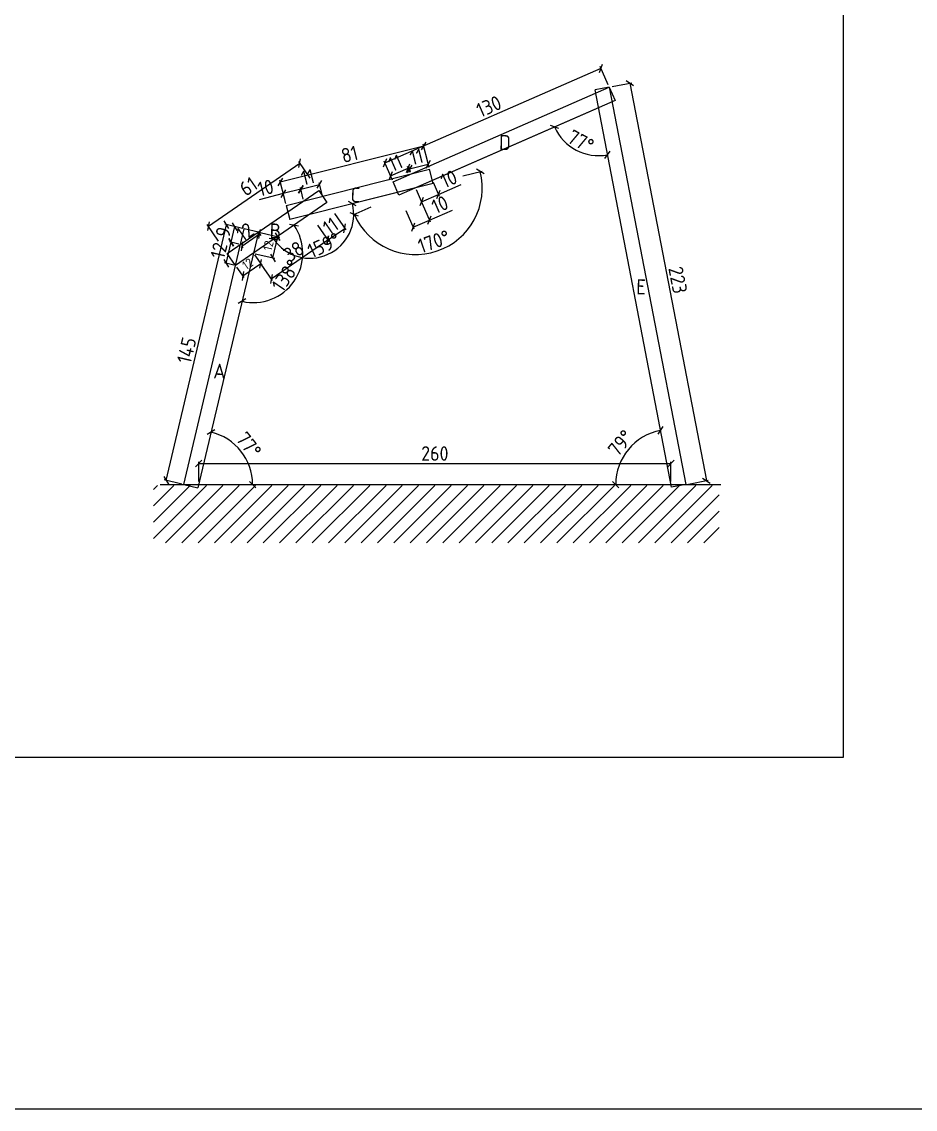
# Model space of a CAD drawing. Header units: centimetres. Extents: x -6116 to 16873, y -2889 to 4505.
# Drawn here: x 12144 to 12636, y -2889 to -2290 of the extents above; entities that cross this region are included whole.
import ezdxf

# ---------------------------------------------------------------- set-up
doc = ezdxf.new("R2010")
doc.units = ezdxf.units.CM
for name, color, linetype in [('5', 5, 'Continuous'), ('D_wood木做櫃', 30, 'Continuous'), ('frame圖框', 34, 'Continuous'), ('hatch填實', 8, 'Continuous'), ('planting植栽', 95, 'Continuous'), ('section剖面線', 1, 'Continuous')]:
    doc.layers.add(name, color=color, linetype=linetype)
doc.styles.get("Standard").update_dxf_attribs({"font": 'ISOCP.SHX', "bigfont": 'CHINESET.SHX'})
doc.dimstyles.new('AM_ISO', dxfattribs={"dimtxt": 3.5, "dimasz": 3.5, "dimexe": 1, "dimexo": 1, "dimgap": 1.5, "dimtad": 1, "dimdec": 0, "dimdsep": 46, "dimtxsty": 'Standard', "dimcen": 0, "dimclrd": 256, "dimclre": 256, "dimclrt": 2, "dimadec": 0, "dimazin": 2, "dimtp": 0.1, "dimtm": 0.1, "dimtfac": 0.71, "dimtdec": 0, "dimtmove": 0, "dimatfit": 3, "dimfxl": 1, "dimlwd": -1, "dimlwe": -1, "dimarcsym": 1})

# ---------------------------------------------------------------- blocks, each defined once
blk = doc.blocks.new('_Oblique')
at = {"color": 0, "linetype": 'ByBlock', "lineweight": -2}
blk.add_line((-0.5, -0.5), (0.5, 0.5), dxfattribs=at)
blk = doc.blocks.new('*D544')
at = {"layer": 'DEFPOINTS', "color": 0, "transparency": 16777216}
for p in [(12501.81, -2533.16), (12241.81, -2544.77), (12501.81, -2544.78)]:
    blk.add_point(p, dxfattribs=at)
at = {"layer": 'hatch填實', "linetype": 'ByBlock', "transparency": 16777216}
for p, q in [((12241.81, -2543.16), (12241.81, -2532.16)), ((12241.81, -2533.16), (12501.81, -2533.16)), ((12501.81, -2543.16), (12501.81, -2532.16))]:
    blk.add_line(p, q, dxfattribs=at)
at = {"layer": 'hatch填實', "transparency": 16777216, "xscale": 3.5, "yscale": 3.5, "zscale": 3.5}
for p, rotation in [((12241.81, -2533.16), 179.9990139113788), ((12501.81, -2533.16), 359.9990139113788)]:
    blk.add_blockref('_Oblique', p, dxfattribs=dict(at, rotation=rotation))
at = {"layer": 'hatch填實', "transparency": 16777216, "insert": (12371.81, -2527.66), "char_height": 8, "attachment_point": 5, "rotation": 359.99901}
blk.add_mtext('260', dxfattribs=at)
blk = doc.blocks.new('_ArchTick')
at = {"color": 0, "linetype": 'ByBlock', "const_width": 0.15}
blk.add_lwpolyline([(-0.5, -0.5), (0.5, 0.5)], dxfattribs=at)
blk = doc.blocks.new('*D545')
at = {"layer": 'DEFPOINTS', "color": 0, "transparency": 16777216}
for p in [(12257.17, -2401.58), (12266.91, -2403.88), (12233.59, -2544.77)]:
    blk.add_point(p, dxfattribs=at)
at = {"layer": 'hatch填實', "linetype": 'ByBlock', "transparency": 16777216}
for p, q in [((12223.85, -2542.47), (12257.17, -2401.58)), ((12265.93, -2403.65), (12256.2, -2401.35)), ((12232.61, -2544.54), (12222.88, -2542.24))]:
    blk.add_line(p, q, dxfattribs=at)
at = {"layer": 'hatch填實', "transparency": 16777216, "xscale": 3.5, "yscale": 3.5, "zscale": 3.5}
for p, rotation in [((12257.17, -2401.58), 76.69459875045128), ((12223.85, -2542.47), 256.6945987504513)]:
    blk.add_blockref('_Oblique', p, dxfattribs=dict(at, rotation=rotation))
at = {"layer": 'hatch填實', "transparency": 16777216, "insert": (12235.16, -2470.76), "char_height": 8, "attachment_point": 5, "rotation": 76.6946}
blk.add_mtext('145', dxfattribs=at)
blk = doc.blocks.new('*D546')
at = {"layer": 'DEFPOINTS', "color": 0, "transparency": 16777216}
for p in [(12297.43, -2367.66), (12307.89, -2382.81), (12257.58, -2417.54)]:
    blk.add_point(p, dxfattribs=at)
at = {"layer": 'hatch填實', "linetype": 'ByBlock', "transparency": 16777216}
for p, q in [((12247.12, -2402.39), (12297.43, -2367.66)), ((12303.11, -2375.89), (12296.86, -2366.84)), ((12252.8, -2410.62), (12246.55, -2401.57))]:
    blk.add_line(p, q, dxfattribs=at)
at = {"layer": 'hatch填實', "transparency": 16777216, "xscale": 3.5, "yscale": 3.5, "zscale": 3.5}
for p, rotation in [((12297.43, -2367.66), 34.61937191814705), ((12247.12, -2402.39), 214.619371918147)]:
    blk.add_blockref('_Oblique', p, dxfattribs=dict(at, rotation=rotation))
at = {"layer": 'hatch填實', "transparency": 16777216, "insert": (12269.15, -2380.5), "char_height": 8, "attachment_point": 5, "rotation": 34.61937}
blk.add_mtext('61', dxfattribs=at)
blk = doc.blocks.new('*D547')
at = {"layer": 'DEFPOINTS', "color": 0, "transparency": 16777216}
for p in [(12365.7, -2358.2), (12368.94, -2371.08), (12289.96, -2390.92)]:
    blk.add_point(p, dxfattribs=at)
at = {"layer": 'hatch填實', "linetype": 'ByBlock', "transparency": 16777216}
for p, q in [((12286.72, -2378.05), (12365.7, -2358.2)), ((12368.14, -2367.9), (12365.46, -2357.23)), ((12289.16, -2387.75), (12286.48, -2377.08))]:
    blk.add_line(p, q, dxfattribs=at)
at = {"layer": 'hatch填實', "transparency": 16777216, "xscale": 3.5, "yscale": 3.5, "zscale": 3.5}
for p, rotation in [((12365.7, -2358.2), 14.10627042074742), ((12286.72, -2378.05), 194.1062704207474)]:
    blk.add_blockref('_Oblique', p, dxfattribs=dict(at, rotation=rotation))
at = {"layer": 'hatch填實', "transparency": 16777216, "insert": (12324.87, -2362.79), "char_height": 8, "attachment_point": 5, "rotation": 14.10627}
blk.add_mtext('81', dxfattribs=at)
blk = doc.blocks.new('*D548')
at = {"layer": 'DEFPOINTS', "color": 0, "transparency": 16777216}
for p in [(12463.3, -2315.4), (12467.87, -2325.82), (12348.82, -2377.96)]:
    blk.add_point(p, dxfattribs=at)
at = {"layer": 'hatch填實', "linetype": 'ByBlock', "transparency": 16777216}
for p, q in [((12344.26, -2367.53), (12463.3, -2315.4)), ((12467.31, -2324.56), (12462.9, -2314.48)), ((12348.27, -2376.69), (12343.86, -2366.62))]:
    blk.add_line(p, q, dxfattribs=at)
at = {"layer": 'hatch填實', "transparency": 16777216, "xscale": 3.5, "yscale": 3.5, "zscale": 3.5}
for p, rotation in [((12463.3, -2315.4), 23.65122334571619), ((12344.26, -2367.53), 203.6512233457162)]:
    blk.add_blockref('_Oblique', p, dxfattribs=dict(at, rotation=rotation))
at = {"layer": 'hatch填實', "transparency": 16777216, "insert": (12401.57, -2336.43), "char_height": 8, "attachment_point": 5, "rotation": 23.65122}
blk.add_mtext('130', dxfattribs=at)
blk = doc.blocks.new('*D549')
at = {"layer": 'DEFPOINTS', "color": 0, "transparency": 16777216}
for p in [(12467.87, -2325.82), (12509.95, -2544.77), (12521.3, -2542.59)]:
    blk.add_point(p, dxfattribs=at)
at = {"layer": 'hatch填實', "linetype": 'ByBlock', "transparency": 16777216}
for p, q in [((12469.39, -2325.53), (12480.19, -2323.45)), ((12479.21, -2323.64), (12521.3, -2542.59)), ((12511.48, -2544.48), (12522.28, -2542.4))]:
    blk.add_line(p, q, dxfattribs=at)
at = {"layer": 'hatch填實', "transparency": 16777216, "xscale": 3.5, "yscale": 3.5, "zscale": 3.5}
for p, rotation in [((12479.21, -2323.64), 100.8810815935221), ((12521.3, -2542.59), 280.881081593522)]:
    blk.add_blockref('_Oblique', p, dxfattribs=dict(at, rotation=rotation))
at = {"layer": 'hatch填實', "transparency": 16777216, "insert": (12505.66, -2432.08), "char_height": 8, "attachment_point": 5, "rotation": 280.88108}
blk.add_mtext('223', dxfattribs=at)
blk = doc.blocks.new('*D562')
at = {"layer": 'DEFPOINTS', "color": 0, "transparency": 16777216}
for p in [(12460.01, -2327.33), (12471.08, -2333.15), (12444.74, -2357.19), (12361.19, -2381.28), (12502.1, -2546.28)]:
    blk.add_point(p, dxfattribs=at)
at = {"layer": 'hatch填實', "linetype": 'ByBlock', "transparency": 16777216}
blk.add_arc((12461.9, -2337.17), 26.37, 203.65122, 280.88133, dxfattribs=at)
at = {"layer": 'hatch填實', "transparency": 16777216, "xscale": 3.5, "yscale": 3.5, "zscale": 3.5}
for p, rotation in [((12437.75, -2347.75), 113.6512233457166), ((12466.88, -2363.07), 10.88133384301897)]:
    blk.add_blockref('_Oblique', p, dxfattribs=dict(at, rotation=rotation))
at = {"layer": 'hatch填實', "transparency": 16777216, "insert": (12452.19, -2355.64), "char_height": 8, "attachment_point": 5, "rotation": 332.26628}
blk.add_mtext('77°', dxfattribs=at)
blk = doc.blocks.new('*D563')
at = {"layer": 'DEFPOINTS', "color": 0, "transparency": 16777216}
for p in [(12274.69, -2405.72), (12268.58, -2531.96), (12227.79, -2544.77), (12529.25, -2544.78), (12241.37, -2546.61)]:
    blk.add_point(p, dxfattribs=at)
at = {"layer": 'hatch填實', "linetype": 'ByBlock', "transparency": 16777216}
blk.add_arc((12241.81, -2544.77), 29.68, 359.99911, 76.6941, dxfattribs=at)
at = {"layer": 'hatch填實', "transparency": 16777216, "xscale": 3.5, "yscale": 3.5, "zscale": 3.5}
for p, rotation in [((12248.64, -2515.89), 166.694102250844), ((12271.49, -2544.77), 269.9991080447852)]:
    blk.add_blockref('_Oblique', p, dxfattribs=dict(at, rotation=rotation))
at = {"layer": 'hatch填實', "transparency": 16777216, "insert": (12269.4, -2522.94), "char_height": 8, "attachment_point": 5, "rotation": 308.34661}
blk.add_mtext('77°', dxfattribs=at)
blk = doc.blocks.new('*D564')
at = {"layer": 'DEFPOINTS', "color": 0, "transparency": 16777216}
for p in [(12460.01, -2327.33), (12483.39, -2520.56), (12227.79, -2544.77), (12502.1, -2546.28), (12529.25, -2544.78)]:
    blk.add_point(p, dxfattribs=at)
at = {"layer": 'hatch填實', "linetype": 'ByBlock', "transparency": 16777216}
blk.add_arc((12501.81, -2544.77), 30.42, 100.88133, 179.99911, dxfattribs=at)
at = {"layer": 'hatch填實', "transparency": 16777216, "xscale": 3.5, "yscale": 3.5, "zscale": 3.5}
for p, rotation in [((12496.07, -2514.9), 10.88133384301905), ((12471.39, -2544.77), 269.9991080447852)]:
    blk.add_blockref('_Oblique', p, dxfattribs=dict(at, rotation=rotation))
at = {"layer": 'hatch填實', "transparency": 16777216, "insert": (12474.11, -2521.9), "char_height": 8, "attachment_point": 5, "rotation": 50.44022}
blk.add_mtext('79°', dxfattribs=at)
blk = doc.blocks.new('*D603')
at = {"layer": 'DEFPOINTS', "color": 0, "transparency": 16777216}
for p in [(12357.18, -2370.45), (12348.82, -2377.96), (12358.59, -2373.68)]:
    blk.add_point(p, dxfattribs=at)
at = {"layer": 'section剖面線', "linetype": 'ByBlock', "transparency": 16777216}
for p, q in [((12347.41, -2374.73), (12357.18, -2370.45)), ((12358.19, -2372.76), (12356.78, -2369.54)), ((12348.42, -2377.04), (12347.01, -2373.82))]:
    blk.add_line(p, q, dxfattribs=at)
at = {"layer": 'section剖面線', "transparency": 16777216, "xscale": 3.5, "yscale": 3.5, "zscale": 3.5}
for p, rotation in [((12347.41, -2374.73), 203.6512233457152), ((12357.18, -2370.45), 23.65122334571526)]:
    blk.add_blockref('_Oblique', p, dxfattribs=dict(at, rotation=rotation))
at = {"layer": 'section剖面線', "transparency": 16777216, "insert": (12350.09, -2367.55), "char_height": 8, "attachment_point": 5, "rotation": 23.65122}
blk.add_mtext('11', dxfattribs=at)
blk = doc.blocks.new('*D604')
at = {"layer": 'DEFPOINTS', "color": 0, "transparency": 16777216}
for p in [(12368.23, -2368.25), (12368.94, -2371.08), (12358.59, -2373.68)]:
    blk.add_point(p, dxfattribs=at)
at = {"layer": 'section剖面線', "linetype": 'ByBlock', "transparency": 16777216}
for p, q in [((12358.35, -2372.71), (12357.64, -2369.88)), ((12357.88, -2370.85), (12368.23, -2368.25)), ((12368.7, -2370.11), (12367.98, -2367.28))]:
    blk.add_line(p, q, dxfattribs=at)
at = {"layer": 'section剖面線', "transparency": 16777216, "xscale": 3.5, "yscale": 3.5, "zscale": 3.5}
for p, rotation in [((12368.23, -2368.25), 14.10627042074723), ((12357.88, -2370.85), 194.1062704207473)]:
    blk.add_blockref('_Oblique', p, dxfattribs=dict(at, rotation=rotation))
at = {"layer": 'section剖面線', "transparency": 16777216, "insert": (12361.71, -2364.21), "char_height": 8, "attachment_point": 5, "rotation": 14.10627}
blk.add_mtext('11', dxfattribs=at)
blk = doc.blocks.new('*D605')
at = {"layer": 'DEFPOINTS', "color": 0, "transparency": 16777216}
for p in [(12370.48, -2377.2), (12361.16, -2381.28), (12373.85, -2384.89)]:
    blk.add_point(p, dxfattribs=at)
at = {"layer": 'section剖面線', "linetype": 'ByBlock', "transparency": 16777216}
for p, q in [((12370.88, -2378.12), (12374.25, -2385.81)), ((12361.56, -2382.2), (12364.93, -2389.89)), ((12373.85, -2384.89), (12386.4, -2379.4)), ((12364.53, -2388.97), (12373.85, -2384.89))]:
    blk.add_line(p, q, dxfattribs=at)
at = {"layer": 'section剖面線', "transparency": 16777216, "xscale": 3.5, "yscale": 3.5, "zscale": 3.5}
for p, rotation in [((12373.85, -2384.89), 23.65122334571209), ((12364.53, -2388.97), 203.6512233457121)]:
    blk.add_blockref('_Oblique', p, dxfattribs=dict(at, rotation=rotation))
at = {"layer": 'section剖面線', "transparency": 16777216, "insert": (12379.52, -2376.4), "char_height": 8, "attachment_point": 5, "rotation": 23.65122}
blk.add_mtext('10', dxfattribs=at)
blk = doc.blocks.new('*D606')
at = {"layer": 'DEFPOINTS', "color": 0, "transparency": 16777216}
for p in [(12361.16, -2381.28), (12352.03, -2385.28), (12368.93, -2399.02)]:
    blk.add_point(p, dxfattribs=at)
at = {"layer": 'section剖面線', "linetype": 'ByBlock', "transparency": 16777216}
for p, q in [((12364.92, -2389.86), (12369.33, -2399.94)), ((12355.79, -2393.86), (12360.2, -2403.94)), ((12368.93, -2399.02), (12381.49, -2393.52)), ((12359.8, -2403.02), (12368.93, -2399.02))]:
    blk.add_line(p, q, dxfattribs=at)
at = {"layer": 'section剖面線', "transparency": 16777216, "xscale": 3.5, "yscale": 3.5, "zscale": 3.5}
for p, rotation in [((12359.8, -2403.02), 203.6512233457175), ((12368.93, -2399.02), 23.65122334571745)]:
    blk.add_blockref('_Oblique', p, dxfattribs=dict(at, rotation=rotation))
at = {"layer": 'section剖面線', "transparency": 16777216, "insert": (12374.61, -2390.53), "char_height": 8, "attachment_point": 5, "rotation": 23.65122}
blk.add_mtext('10', dxfattribs=at)
blk = doc.blocks.new('*D607')
at = {"layer": 'DEFPOINTS', "color": 0, "transparency": 16777216}
for p in [(12288.34, -2384.47), (12299.66, -2388.49), (12289.96, -2390.92)]:
    blk.add_point(p, dxfattribs=at)
at = {"layer": 'section剖面線', "linetype": 'ByBlock', "transparency": 16777216}
for p, q in [((12288.34, -2384.47), (12275.04, -2387.81)), ((12289.71, -2389.95), (12288.09, -2383.5)), ((12298.03, -2382.04), (12288.34, -2384.47)), ((12299.41, -2387.52), (12297.79, -2381.07))]:
    blk.add_line(p, q, dxfattribs=at)
at = {"layer": 'section剖面線', "transparency": 16777216, "xscale": 3.5, "yscale": 3.5, "zscale": 3.5}
for p, rotation in [((12288.34, -2384.47), 194.1062704207465), ((12298.03, -2382.04), 14.10627042074644)]:
    blk.add_blockref('_Oblique', p, dxfattribs=dict(at, rotation=rotation))
at = {"layer": 'section剖面線', "transparency": 16777216, "insert": (12278.65, -2381.24), "char_height": 8, "attachment_point": 5, "rotation": 14.10627}
blk.add_mtext('10', dxfattribs=at)
blk = doc.blocks.new('*D608')
at = {"layer": 'DEFPOINTS', "color": 0, "transparency": 16777216}
for p in [(12308.39, -2379.43), (12299.66, -2388.49), (12310.01, -2385.88)]:
    blk.add_point(p, dxfattribs=at)
at = {"layer": 'section剖面線', "linetype": 'ByBlock', "transparency": 16777216}
for p, q in [((12309.77, -2384.92), (12308.15, -2378.46)), ((12299.41, -2387.52), (12297.79, -2381.07)), ((12298.03, -2382.04), (12308.39, -2379.43))]:
    blk.add_line(p, q, dxfattribs=at)
at = {"layer": 'section剖面線', "transparency": 16777216, "xscale": 3.5, "yscale": 3.5, "zscale": 3.5}
for p, rotation in [((12308.39, -2379.43), 14.10627042074723), ((12298.03, -2382.04), 194.1062704207473)]:
    blk.add_blockref('_Oblique', p, dxfattribs=dict(at, rotation=rotation))
at = {"layer": 'section剖面線', "transparency": 16777216, "insert": (12301.87, -2375.4), "char_height": 8, "attachment_point": 5, "rotation": 14.10627}
blk.add_mtext('11', dxfattribs=at)
blk = doc.blocks.new('*D609')
at = {"layer": 'DEFPOINTS', "color": 0, "transparency": 16777216}
for p in [(12312.43, -2389.39), (12303.01, -2395.89), (12322.23, -2403.61)]:
    blk.add_point(p, dxfattribs=at)
at = {"layer": 'section剖面線', "linetype": 'ByBlock', "transparency": 16777216}
for p, q in [((12316.56, -2395.37), (12322.8, -2404.43)), ((12307.13, -2401.87), (12313.38, -2410.93)), ((12312.81, -2410.11), (12322.23, -2403.61))]:
    blk.add_line(p, q, dxfattribs=at)
at = {"layer": 'section剖面線', "transparency": 16777216, "xscale": 3.5, "yscale": 3.5, "zscale": 3.5}
for p, rotation in [((12322.23, -2403.61), 34.59290251987598), ((12312.81, -2410.11), 214.592902519876)]:
    blk.add_blockref('_Oblique', p, dxfattribs=dict(at, rotation=rotation))
at = {"layer": 'section剖面線', "transparency": 16777216, "insert": (12314.4, -2402.33), "char_height": 8, "attachment_point": 5, "rotation": 34.5929}
blk.add_mtext('11', dxfattribs=at)
blk = doc.blocks.new('*D610')
at = {"layer": 'DEFPOINTS', "color": 0, "transparency": 16777216}
for p in [(12303.01, -2395.9), (12271.94, -2417.34), (12281.75, -2431.55)]:
    blk.add_point(p, dxfattribs=at)
at = {"layer": 'section剖面線', "linetype": 'ByBlock', "transparency": 16777216}
for p, q in [((12307.13, -2401.87), (12313.38, -2410.93)), ((12312.82, -2410.1), (12281.75, -2431.55)), ((12276.07, -2423.32), (12282.32, -2432.37))]:
    blk.add_line(p, q, dxfattribs=at)
at = {"layer": 'section剖面線', "transparency": 16777216, "xscale": 3.5, "yscale": 3.5, "zscale": 3.5}
for p, rotation in [((12312.82, -2410.1), 34.61937191815716), ((12281.75, -2431.55), 214.6193719181572)]:
    blk.add_blockref('_Oblique', p, dxfattribs=dict(at, rotation=rotation))
at = {"layer": 'section剖面線', "transparency": 16777216, "insert": (12294.16, -2416.3), "char_height": 8, "attachment_point": 5, "rotation": 34.61937}
blk.add_mtext('38', dxfattribs=at)
blk = doc.blocks.new('*D611')
at = {"layer": 'DEFPOINTS', "color": 0, "transparency": 16777216}
for p in [(12274.69, -2405.72), (12285.41, -2408.26), (12271.94, -2417.34)]:
    blk.add_point(p, dxfattribs=at)
at = {"layer": 'section剖面線', "linetype": 'ByBlock', "transparency": 16777216}
for p, q in [((12275.68, -2405.95), (12286.39, -2408.49)), ((12282.66, -2419.88), (12285.41, -2408.26)), ((12272.93, -2417.58), (12283.64, -2420.11))]:
    blk.add_line(p, q, dxfattribs=at)
at = {"layer": 'section剖面線', "transparency": 16777216, "xscale": 3.5, "yscale": 3.5, "zscale": 3.5}
for p, rotation in [((12285.41, -2408.26), 76.69410225085217), ((12282.66, -2419.88), 256.6941022508522)]:
    blk.add_blockref('_Oblique', p, dxfattribs=dict(at, rotation=rotation))
at = {"layer": 'section剖面線', "transparency": 16777216, "insert": (12280.14, -2413.15), "char_height": 5, "attachment_point": 5, "rotation": 76.6941}
blk.add_mtext('12', dxfattribs=at)
blk = doc.blocks.new('*D612')
at = {"layer": 'DEFPOINTS', "color": 0, "transparency": 16777216}
for p in [(12271.95, -2417.34), (12262.12, -2424.12), (12266.1, -2429.89)]:
    blk.add_point(p, dxfattribs=at)
at = {"layer": 'section剖面線', "linetype": 'ByBlock', "transparency": 16777216}
for p, q in [((12272.51, -2418.16), (12276.5, -2423.93)), ((12262.69, -2424.94), (12266.67, -2430.71)), ((12275.93, -2423.11), (12266.1, -2429.89))]:
    blk.add_line(p, q, dxfattribs=at)
at = {"layer": 'section剖面線', "transparency": 16777216, "xscale": 3.5, "yscale": 3.5, "zscale": 3.5}
for p, rotation in [((12275.93, -2423.11), 34.61321312198348), ((12266.1, -2429.89), 214.6132131219835)]:
    blk.add_blockref('_Oblique', p, dxfattribs=dict(at, rotation=rotation))
at = {"layer": 'section剖面線', "transparency": 16777216, "insert": (12268.74, -2423.21), "char_height": 5, "attachment_point": 5, "rotation": 34.61321}
blk.add_mtext('12', dxfattribs=at)
blk = doc.blocks.new('*D613')
at = {"layer": 'DEFPOINTS', "color": 0, "transparency": 16777216}
for p in [(12259.66, -2411.27), (12264.87, -2412.5), (12262.12, -2424.12)]:
    blk.add_point(p, dxfattribs=at)
at = {"layer": 'section剖面線', "linetype": 'ByBlock', "transparency": 16777216}
for p, q in [((12256.92, -2422.89), (12259.66, -2411.27)), ((12263.89, -2412.27), (12258.69, -2411.04)), ((12261.15, -2423.89), (12255.94, -2422.66))]:
    blk.add_line(p, q, dxfattribs=at)
at = {"layer": 'section剖面線', "transparency": 16777216, "xscale": 3.5, "yscale": 3.5, "zscale": 3.5}
for p, rotation in [((12259.66, -2411.27), 76.69459875045258), ((12256.92, -2422.89), 256.6945987504526)]:
    blk.add_blockref('_Oblique', p, dxfattribs=dict(at, rotation=rotation))
at = {"layer": 'section剖面線', "transparency": 16777216, "insert": (12252.94, -2415.82), "char_height": 8, "attachment_point": 5, "rotation": 76.6946}
blk.add_mtext('12', dxfattribs=at)
blk = doc.blocks.new('*D614')
at = {"layer": 'DEFPOINTS', "color": 0, "transparency": 16777216}
for p in [(12261.7, -2402.65), (12266.91, -2403.88), (12264.87, -2412.5)]:
    blk.add_point(p, dxfattribs=at)
at = {"layer": 'section剖面線', "linetype": 'ByBlock', "transparency": 16777216}
for p, q in [((12265.93, -2403.65), (12260.73, -2402.42)), ((12259.66, -2411.27), (12261.7, -2402.65)), ((12263.89, -2412.27), (12258.69, -2411.04))]:
    blk.add_line(p, q, dxfattribs=at)
at = {"layer": 'section剖面線', "transparency": 16777216, "xscale": 3.5, "yscale": 3.5, "zscale": 3.5}
for p, rotation in [((12261.7, -2402.65), 76.69459875044997), ((12259.66, -2411.27), 256.69459875045)]:
    blk.add_blockref('_Oblique', p, dxfattribs=dict(at, rotation=rotation))
at = {"layer": 'section剖面線', "transparency": 16777216, "insert": (12255.33, -2405.69), "char_height": 8, "attachment_point": 5, "rotation": 76.6946}
blk.add_mtext('9', dxfattribs=at)
blk = doc.blocks.new('*D615')
at = {"layer": 'DEFPOINTS', "color": 0, "transparency": 16777216}
for p in [(12274.69, -2405.72), (12275.37, -2406.7), (12264.87, -2412.5)]:
    blk.add_point(p, dxfattribs=at)
at = {"layer": 'section剖面線', "linetype": 'ByBlock', "transparency": 16777216}
for p, q in [((12265.55, -2413.49), (12275.37, -2406.7)), ((12275.26, -2406.54), (12275.94, -2407.53)), ((12265.43, -2413.33), (12266.11, -2414.31))]:
    blk.add_line(p, q, dxfattribs=at)
at = {"layer": 'section剖面線', "transparency": 16777216, "xscale": 3.5, "yscale": 3.5, "zscale": 3.5}
for p, rotation in [((12275.37, -2406.7), 34.61937191814879), ((12265.55, -2413.49), 214.6193719181488)]:
    blk.add_blockref('_Oblique', p, dxfattribs=dict(at, rotation=rotation))
at = {"layer": 'section剖面線', "transparency": 16777216, "insert": (12267.33, -2405.57), "char_height": 8, "attachment_point": 5, "rotation": 34.61937}
blk.add_mtext('12', dxfattribs=at)
blk = doc.blocks.new('*D792')
at = {"layer": 'DEFPOINTS', "color": 0, "ltscale": 0.1, "transparency": 16777216}
for p in [(12312.43, -2389.39), (12274.69, -2405.72), (12262.12, -2424.12), (12286.62, -2440.22), (12241.37, -2546.61)]:
    blk.add_point(p, dxfattribs=at)
at = {"layer": 'section剖面線', "ltscale": 0.1, "transparency": 16777216}
blk.add_arc((12271.95, -2417.34), 27.18, 256.6941, 34.61321, dxfattribs=at)
at = {"layer": 'section剖面線', "ltscale": 0.1, "transparency": 16777216, "xscale": 3.5, "yscale": 3.5, "zscale": 3.5}
for p, rotation in [((12294.32, -2401.9), 124.6132131219861), ((12265.69, -2443.79), 166.6941022508428)]:
    blk.add_blockref('_Oblique', p, dxfattribs=dict(at, rotation=rotation))
at = {"layer": 'section剖面線', "ltscale": 0.1, "transparency": 16777216, "insert": (12289.85, -2429.57), "char_height": 8, "attachment_point": 5, "rotation": 55.65366}
blk.add_mtext('138°', dxfattribs=at)
blk = doc.blocks.new('*D793')
at = {"layer": 'DEFPOINTS', "color": 0, "ltscale": 0.1, "transparency": 16777216}
for p in [(12370.89, -2378.84), (12312.43, -2389.39), (12291.91, -2398.69), (12302.07, -2420.05), (12262.12, -2424.12)]:
    blk.add_point(p, dxfattribs=at)
at = {"layer": 'section剖面線', "ltscale": 0.1, "transparency": 16777216}
blk.add_arc((12303.01, -2395.9), 24.17, 214.61321, 14.10627, dxfattribs=at)
at = {"layer": 'section剖面線', "ltscale": 0.1, "transparency": 16777216, "xscale": 3.5, "yscale": 3.5, "zscale": 3.5}
for p, rotation in [((12326.45, -2390.01), 104.1062704207451), ((12283.12, -2409.63), 124.6132131219847)]:
    blk.add_blockref('_Oblique', p, dxfattribs=dict(at, rotation=rotation))
at = {"layer": 'section剖面線', "ltscale": 0.1, "transparency": 16777216, "insert": (12310.71, -2412.91), "char_height": 8, "attachment_point": 5, "rotation": 24.35974}
blk.add_mtext('159°', dxfattribs=at)
blk = doc.blocks.new('*D794')
at = {"layer": 'DEFPOINTS', "color": 0, "ltscale": 0.1, "transparency": 16777216}
for p in [(12471.08, -2333.15), (12361.19, -2381.28), (12370.89, -2378.84), (12291.91, -2398.69), (12355.1, -2417.54)]:
    blk.add_point(p, dxfattribs=at)
at = {"layer": 'section剖面線', "ltscale": 0.1, "transparency": 16777216}
for p, q in [((12387.16, -2374.75), (12397.83, -2372.07)), ((12336.66, -2392.02), (12326.59, -2396.43))]:
    blk.add_line(p, q, dxfattribs=at)
blk.add_arc((12361.19, -2381.28), 36.77, 203.65122, 14.10627, dxfattribs=at)
at = {"layer": 'section剖面線', "ltscale": 0.1, "transparency": 16777216, "xscale": 3.5, "yscale": 3.5, "zscale": 3.5}
for p, rotation in [((12396.86, -2372.31), 104.1062704207444), ((12327.5, -2396.03), 113.651223345716)]:
    blk.add_blockref('_Oblique', p, dxfattribs=dict(at, rotation=rotation))
at = {"layer": 'section剖面線', "ltscale": 0.1, "transparency": 16777216, "insert": (12371.31, -2410.87), "char_height": 8, "attachment_point": 5, "rotation": 18.87875}
blk.add_mtext('170°', dxfattribs=at)

msp = doc.modelspace()

# ---------------------------------------------------------------- hatches: boundary and pattern name
at = {"layer": 'planting植栽'}
h = msp.add_hatch(dxfattribs=at)
h.set_pattern_fill('ANSI31', color=256, scale=2)
h.set_pattern_definition([(45, (11870.4486, -3127.444), (-4.49013, 4.49013), [])])
h.paths.add_polyline_path([(12216.90181, -2545.19123), (12528.30504, -2545.19123), (12528.30504, -2576.81599), (12216.90181, -2576.81599)])

# ---------------------------------------------------------------- linework, layer by layer
at = {"layer": 'D_wood木做櫃'}
for p, q in [((12348.82071, -2377.95588), (12467.866, -2325.81947)), ((12467.866, -2325.81947), (12460.00888, -2327.32986)), ((12502.09816, -2546.28054), (12460.00888, -2327.32986)), ((12467.866, -2325.81947), (12509.95431, -2544.77033)), ((12467.866, -2325.81947), (12471.07715, -2333.15164)), ((12471.07715, -2333.15164), (12361.19009, -2381.27716)), ((12461.90057, -2337.16563), (12352.03005, -2385.28391)), ((12461.90057, -2337.16563), (12461.90057, -2337.17056)), ((12289.95734, -2390.92421), (12368.93878, -2371.07626)), ((12370.88971, -2378.83965), (12368.93878, -2371.07626)), ((12352.03005, -2385.28391), (12348.82071, -2377.95588)), ((12257.57555, -2417.53722), (12307.88524, -2382.80578)), ((12370.88971, -2378.83965), (12291.90828, -2398.68761)), ((12361.19009, -2381.27222), (12303.0095, -2395.89295)), ((12307.88524, -2382.80578), (12312.43251, -2389.39417)), ((12312.43251, -2389.39417), (12262.11979, -2424.11972)), ((12289.95734, -2390.92421), (12291.90828, -2398.68761)), ((12303.0095, -2395.89295), (12303.0095, -2395.89788)), ((12233.58719, -2544.77033), (12266.90658, -2403.87869)), ((12274.69304, -2405.72011), (12241.37241, -2546.61153)), ((12274.69304, -2405.72011), (12266.90658, -2403.87869)), ((12262.11979, -2424.11972), (12257.57555, -2417.53722)), ((12271.944, -2417.33911), (12271.944, -2417.34404)), ((12220.58552, -2544.77528), (12529.24828, -2544.77528)), ((12233.58719, -2544.77033), (12241.37241, -2546.61153)), ((12509.95431, -2544.77033), (12502.09816, -2546.28054))]:
    msp.add_line(p, q, dxfattribs=at)
at = {"layer": 'frame圖框'}
msp.add_lwpolyline([(11756.8959, -2101.01064), (11756.8959, -2695.01064), (12596.8959, -2695.01064), (12596.8959, -2101.01064)], close=True, dxfattribs=at)
at = {"layer": 'hatch填實'}
msp.add_line((12227.787, -2544.77058), (12529.24828, -2544.77528), dxfattribs=at)
at = {"layer": 'section剖面線', "ltscale": 0.1}
msp.add_lwpolyline([(11526.70968, 2310.02356), (16861.47011, 2310.02356), (16873.32514, -2888.931), (11538.56471, -2888.931)], close=True, dxfattribs=at)

# ---------------------------------------------------------------- texts
at = {"layer": '5', "linetype": 'ByBlock', "char_height": 8.2757, "attachment_point": 1, "rotation": 358.34569937}
for s, insert in [('D', (12407.34211, -2352.11323)), ('B', (12281.00088, -2400.84822)), ('E', (12482.83878, -2431.6705)), ('A', (12250.00061, -2478.05752))]:
    msp.add_mtext(s, dxfattribs=dict(at, insert=insert))
at = {"layer": '5', "linetype": 'ByBlock', "insert": (12325.59394, -2380.94917), "char_height": 8.2757, "width": 8.9984848, "attachment_point": 1, "rotation": 358.34569937}
msp.add_mtext('C', dxfattribs=at)

# ---------------------------------------------------------------- dimensions: what is measured, and where the dimension line sits
at = {"layer": 'hatch填實'}
for p1, p2, distance, picture, middle in [((12348.82071, -2377.95588), (12467.866, -2325.81947), 11.37751, '*D548', (12401.57263, -2336.4278)), ((12467.866, -2325.81947), (12509.95431, -2544.77033), 11.55239, '*D549', (12505.65673, -2432.07576)), ((12289.95734, -2390.92421), (12368.93878, -2371.07626), 13.27353, '*D547', (12324.87255, -2362.79281)), ((12257.57555, -2417.53722), (12307.88524, -2382.80578), 18.40574, '*D546', (12269.14901, -2380.49841)), ((12233.58719, -2544.77033), (12266.90658, -2403.87869), 10.00358, '*D545', (12235.15946, -2470.7565)), ((12241.80774, -2544.7708), (12501.8088, -2544.77528), 11.61289, '*D544', (12371.80856, -2527.65936))]:
    dim = msp.add_aligned_dim(p1=p1, p2=p2, distance=distance, dimstyle='AM_ISO', override={"dimtxt": 8, "dimblk": 'Oblique', "dimclrt": 256, "dimldrblk": 'ArchTick', "dimfxl": 10, "dimfxlon": 1}, dxfattribs=at)
    dim.commit()
    dim.dimension.update_dxf_attribs({"geometry": picture, "text_midpoint": middle})
for base, line1, line2, picture, middle in [((12483.393, -2520.56039), ((12227.787, -2544.77058), (12529.24828, -2544.77528)), ((12502.09816, -2546.28054), (12460.00888, -2327.32986)), '*D564', (12474.11452, -2521.89694)), ((12444.73843, -2357.19016), ((12502.09816, -2546.28054), (12460.00888, -2327.32986)), ((12471.07715, -2333.15164), (12361.19009, -2381.27716)), '*D562', (12452.18892, -2355.64212)), ((12268.5835, -2531.96262), ((12227.787, -2544.77058), (12529.24828, -2544.77528)), ((12274.69304, -2405.72011), (12241.37241, -2546.61153)), '*D563', (12269.3996, -2522.9436))]:
    dim = msp.add_angular_dim_2l(base=base, line1=line1, line2=line2, dimstyle='AM_ISO', override={"dimtxt": 8, "dimblk": 'Oblique', "dimclrt": 256, "dimldrblk": 'ArchTick', "dimfxl": 10, "dimfxlon": 1}, dxfattribs=at)
    dim.commit()
    dim.dimension.update_dxf_attribs({"geometry": picture, "text_midpoint": middle})
at = {"layer": 'section剖面線', "ltscale": 0.1}
for base, line1, line2, picture, middle in [((12355.10125, -2417.54434), ((12471.07715, -2333.15164), (12361.19009, -2381.27716)), ((12370.88971, -2378.83965), (12291.90828, -2398.68761)), '*D794', (12371.30955, -2410.8695)), ((12302.07223, -2420.04904), ((12370.88971, -2378.83965), (12291.90828, -2398.68761)), ((12312.43251, -2389.39417), (12262.11979, -2424.11972)), '*D793', (12310.70994, -2412.90516)), ((12286.61715, -2440.22061), ((12312.43251, -2389.39417), (12262.11979, -2424.11972)), ((12274.69304, -2405.72011), (12241.37241, -2546.61153)), '*D792', (12289.84707, -2429.57107))]:
    dim = msp.add_angular_dim_2l(base=base, line1=line1, line2=line2, dimstyle='AM_ISO', override={"dimtxt": 8, "dimdec": 1, "dimblk": 'Oblique', "dimblk1": 'Oblique', "dimblk2": 'Oblique', "dimclrt": 256, "dimtdec": 1, "dimldrblk": 'ArchTick', "dimfxl": 10, "dimfxlon": 1}, dxfattribs=at)
    dim.commit()
    dim.dimension.update_dxf_attribs({"geometry": picture, "text_midpoint": middle})
at = {"layer": 'section剖面線'}
for p1, p2, distance, override, picture, middle in [((12348.82071, -2377.95588), (12358.59255, -2373.67625), 3.51966, {"dimtxt": 8, "dimblk": 'Oblique', "dimclrt": 256, "dimldrblk": 'ArchTick', "dimfxl": 10, "dimfxlon": 1}, '*D603', (12350.08823, -2367.55401)), ((12358.59255, -2373.67625), (12368.93878, -2371.07626), 2.9164, {"dimtxt": 8, "dimblk": 'Oblique', "dimclrt": 256, "dimldrblk": 'ArchTick', "dimfxl": 10, "dimfxlon": 1}, '*D604', (12361.71441, -2364.21364)), ((12299.6558, -2388.487), (12310.01043, -2385.88489), 6.65174, {"dimtxt": 8, "dimblk": 'Oblique', "dimclrt": 256, "dimldrblk": 'ArchTick', "dimfxl": 10, "dimfxlon": 1}, '*D608', (12301.87147, -2375.40063)), ((12361.16368, -2381.28379), (12370.47873, -2377.20423), -8.39524, {"dimtxt": 8, "dimblk": 'Oblique', "dimclrt": 256, "dimldrblk": 'ArchTick', "dimfxl": 10, "dimfxlon": 1}, '*D605', (12379.52073, -2376.40497)), ((12299.6558, -2388.487), (12289.95734, -2390.92421), -6.65174, {"dimtxt": 8, "dimblk": 'Oblique', "dimclrt": 256, "dimldrblk": 'ArchTick', "dimfxl": 10, "dimfxlon": 1}, '*D607', (12278.65198, -2381.23567)), ((12352.03005, -2385.28391), (12361.16368, -2381.28379), -19.36462, {"dimtxt": 8, "dimblk": 'Oblique', "dimclrt": 256, "dimldrblk": 'ArchTick', "dimfxl": 10, "dimfxlon": 1}, '*D606', (12374.60624, -2390.53253)), ((12303.0095, -2395.89295), (12312.43251, -2389.39417), -17.2651, {"dimtxt": 8, "dimblk": 'Oblique', "dimclrt": 256, "dimldrblk": 'ArchTick', "dimfxl": 10, "dimfxlon": 1}, '*D609', (12314.40054, -2402.32867)), ((12303.0095, -2395.89788), (12271.944, -2417.34404), 17.26104, {"dimtxt": 8, "dimblk": 'Oblique', "dimclrt": 256, "dimldrblk": 'ArchTick', "dimfxl": 10, "dimfxlon": 1}, '*D610', (12294.15846, -2416.29964)), ((12264.86687, -2412.50363), (12266.90658, -2403.87869), 5.347, {"dimtxt": 8, "dimblk": 'Oblique', "dimclrt": 256, "dimldrblk": 'ArchTick', "dimfxl": 10, "dimfxlon": 1}, '*D614', (12255.3309, -2405.69482)), ((12264.86687, -2412.50363), (12274.69304, -2405.72011), -1.19555, {"dimtxt": 8, "dimblk": 'Oblique', "dimclrt": 256, "dimldrblk": 'ArchTick', "dimfxl": 10, "dimfxlon": 1}, '*D615', (12267.33406, -2405.5689)), ((12271.944, -2417.34404), (12274.69304, -2405.72011), -11.01466, {"dimtxt": 5, "dimblk": 'Oblique', "dimclrt": 256, "dimldrblk": 'ArchTick', "dimfxl": 10, "dimfxlon": 1}, '*D611', (12280.1444, -2413.14638)), ((12262.11979, -2424.11972), (12264.86687, -2412.50363), 5.347, {"dimtxt": 8, "dimblk": 'Oblique', "dimclrt": 256, "dimldrblk": 'ArchTick', "dimfxl": 10, "dimfxlon": 1}, '*D613', (12252.93674, -2415.81515)), ((12271.94539, -2417.33814), (12262.11979, -2424.11972), 7.01164, {"dimtxt": 5, "dimblk": 'Oblique', "dimclrt": 256, "dimldrblk": 'ArchTick', "dimfxl": 10, "dimfxlon": 1}, '*D612', (12268.74302, -2423.20712))]:
    dim = msp.add_aligned_dim(p1=p1, p2=p2, distance=distance, dimstyle='AM_ISO', override=override, dxfattribs=at)
    dim.commit()
    dim.dimension.update_dxf_attribs({"geometry": picture, "text_midpoint": middle})

doc.saveas('drawing.dxf')
